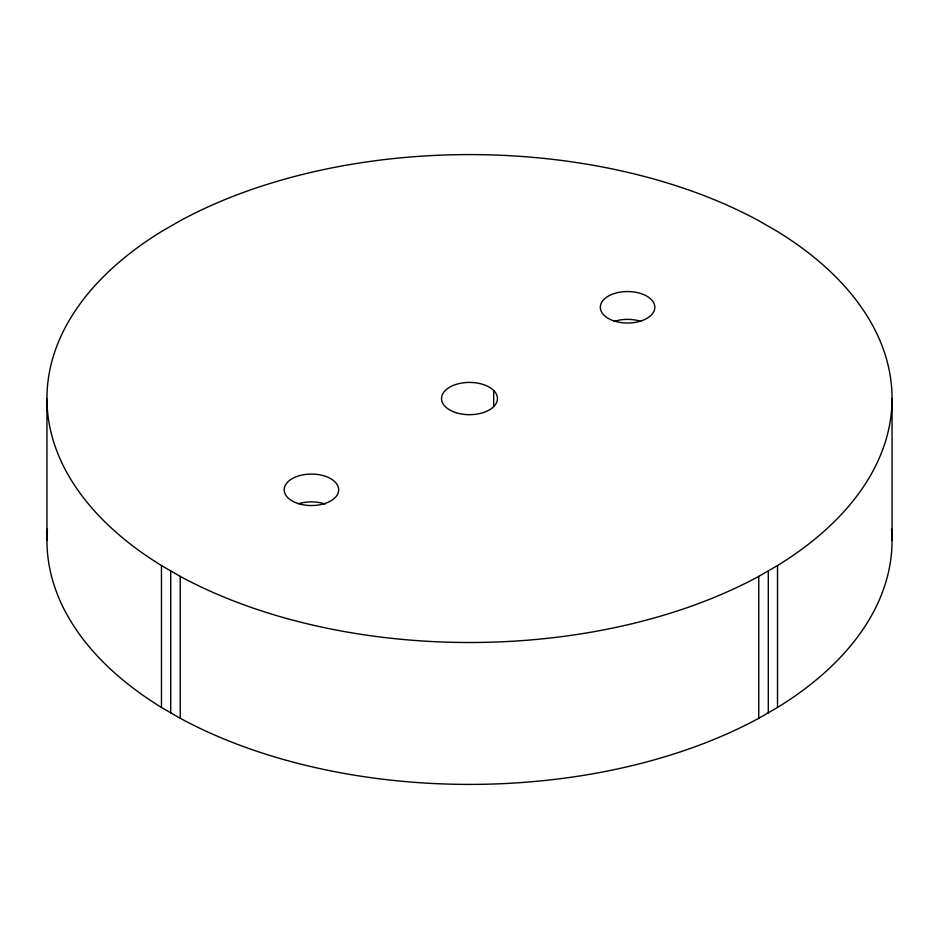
<?xml version="1.0" encoding="UTF-8"?>
<svg xmlns="http://www.w3.org/2000/svg" width="939" height="939" viewBox="0 0 939 939"><rect width="100%" height="100%" fill="white"/><g stroke="black" fill="none" stroke-linecap="round" stroke-linejoin="round"><path stroke-width="1.41" d="M161.473 565.548L180.241 576.382A422.55 243.952 0 0 0 758.759 576.382L777.527 565.548A422.55 243.952 0 0 0 777.527 231.546L758.759 220.712A422.55 243.952 0 0 0 180.241 220.712L161.473 231.546A422.55 243.952 0 0 0 161.473 565.548L161.473 707.454L180.241 718.288A422.55 243.952 0 0 0 758.759 718.288L777.527 707.454A422.55 243.952 0 0 0 891.581 528.962M892.05 398.547L892.05 540.453M777.527 565.548L777.527 707.454M768.29 571.053L768.29 712.959M758.759 576.382L758.759 718.288M493.703 390.483L493.703 406.411M180.241 576.382L180.241 718.288M170.71 571.053L170.71 712.959M46.95 398.547L46.95 540.453M161.473 707.454A422.55 243.952 0 0 1 47.419 528.962M613.942 321.478A27.266 15.74 0 0 1 641.196 321.478M299.048 503.609A27.266 15.74 0 0 1 325.058 504.008M455.532 412.526A27.947 16.127 0 0 0 497.447 398.547A27.947 16.127 0 0 0 455.532 384.579A27.947 16.127 0 0 0 455.532 412.526M613.942 320.915A27.266 15.74 0 0 0 654.835 307.288A27.266 15.74 0 0 0 613.942 293.661A27.266 15.74 0 0 0 613.942 320.915M297.804 503.445A27.266 15.74 0 0 0 338.697 489.806A27.266 15.74 0 0 0 297.804 476.179A27.266 15.74 0 0 0 297.804 503.445"/></g></svg>
